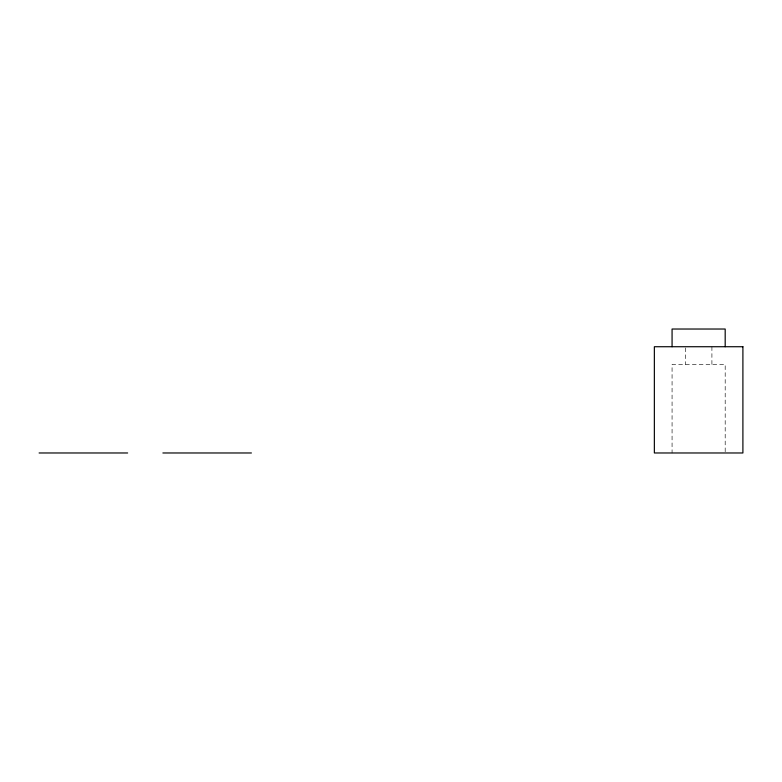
<?xml version="1.0" encoding="UTF-8"?>
<svg xmlns="http://www.w3.org/2000/svg" width="782" height="782" viewBox="0 0 782 782"><rect width="100%" height="100%" fill="white"/><g stroke="black" fill="none" stroke-linecap="round" stroke-linejoin="round"><path stroke-width="0.59" stroke-dasharray="3.91 2.93" d="M725.188 451.761L725.188 364.441L672.07 364.441L672.07 452.974M711.913 346.729L711.913 364.441M685.345 347.912L685.345 364.441"/><path stroke-width="1.17" d="M39.1 452.974L127.642 452.974M162.881 452.974L251.413 452.974M725.188 346.729L725.188 329.027L672.07 329.027L672.07 346.729M742.9 346.729L654.358 346.729L654.358 452.974L742.9 452.974L742.9 346.729"/></g></svg>
